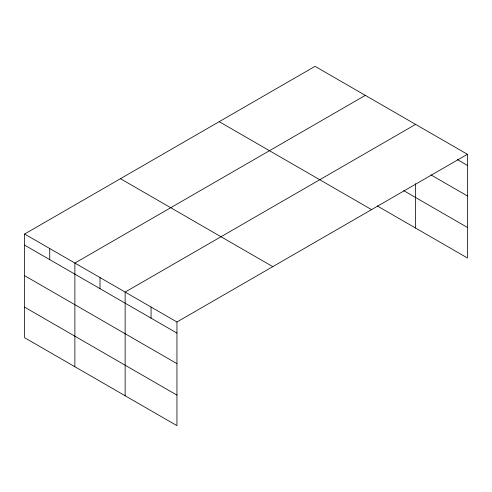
<?xml version="1.0" encoding="UTF-8"?>
<svg xmlns="http://www.w3.org/2000/svg" width="492" height="492" viewBox="0 0 492 492"><rect width="100%" height="100%" fill="white"/><g stroke="black" fill="none" stroke-linecap="round" stroke-linejoin="round"><path stroke-width="0.74" d="M467.4 154.291L315.052 66.34L24.6 234.032L24.6 337.709L176.948 425.66L176.948 321.983L467.4 154.291L467.4 257.968L377.235 205.914M365.328 95.362L74.876 263.054L74.876 366.731M415.605 124.39L125.146 292.082L125.146 395.759M457.437 159.636L467.4 165.392M430.875 174.857L467.4 195.939M403.692 190.638L467.4 227.421M219.204 121.678L371.552 209.629M120.448 178.688L272.796 266.646M24.6 234.032L176.948 321.983M24.6 245.127L176.948 333.084M24.6 275.674L176.948 363.631M24.6 307.156L176.948 395.113M415.605 183.694L415.605 228.067M151.05 307.033L151.05 318.127M100.011 277.568L100.011 288.663M49.735 248.54L49.735 259.635"/></g></svg>
